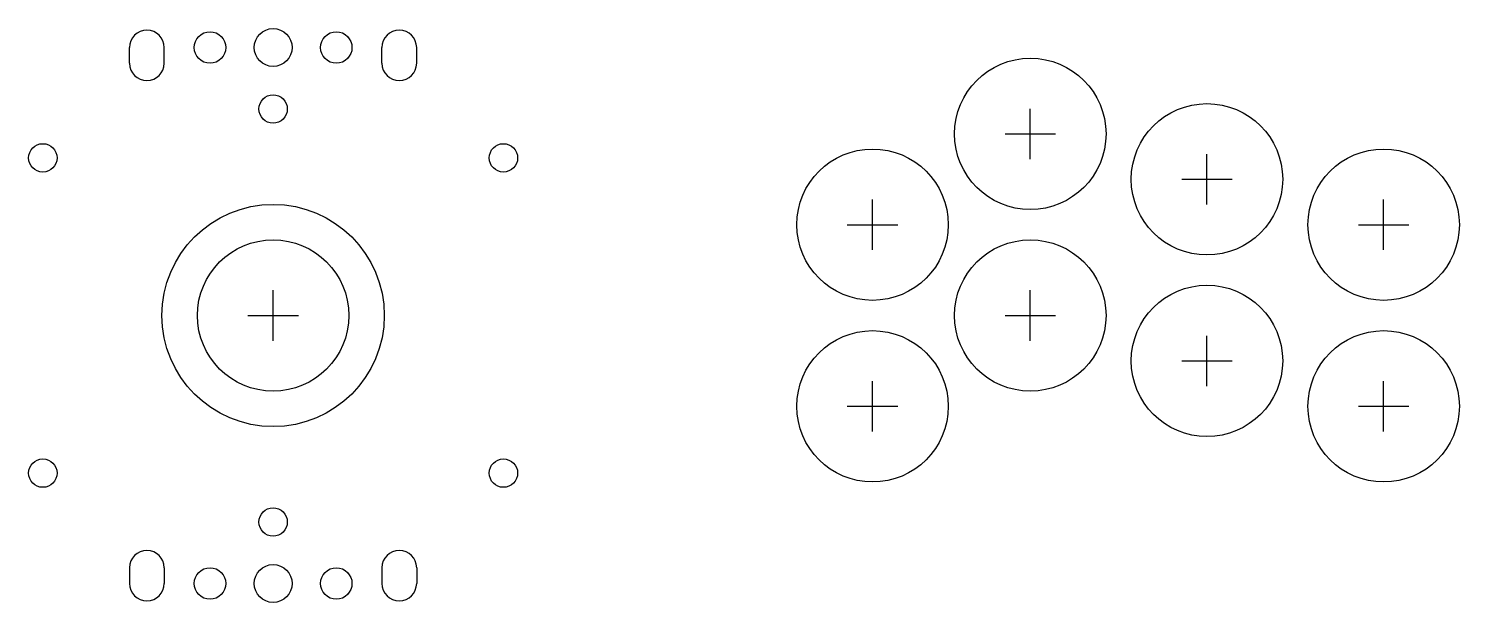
# Model space of a CAD drawing. Header units: millimetres. Extents: x -39 to 188, y -46 to 46.
import ezdxf

# ---------------------------------------------------------------- set-up
doc = ezdxf.new("R2010")
doc.units = ezdxf.units.MM
for name, color, linetype in [('BUTTONS', 1, 'Continuous'), ('GL_PLATE_HOLES', 2, 'Continuous'), ('JOYSTICK_BORE_24', 5, 'Continuous'), ('JOYSTICK_BORE_35.25', 3, 'Continuous'), ('REFERENCE', 8, 'Continuous')]:
    doc.layers.add(name, color=color, linetype=linetype)

msp = doc.modelspace()

# ---------------------------------------------------------------- linework, layer by layer
at = {"layer": 'BUTTONS'}
for centre in [(120, 28.8), (148, 21.6), (95, 14.4), (176, 14.4), (120, 0), (148, -7.2), (95, -14.4), (176, -14.4)]:
    msp.add_circle(centre, 12, dxfattribs=at)
at = {"layer": 'GL_PLATE_HOLES'}
for p, q in [((-22.75, 40), (-22.75, 42.5)), ((-17.25, 40), (-17.25, 42.5)), ((17.25, 40), (17.25, 42.5)), ((22.75, 40), (22.75, 42.5)), ((-22.75, -40), (-22.75, -42.5)), ((-17.25, -40), (-17.25, -42.5)), ((17.25, -40), (17.25, -42.5)), ((22.75, -40), (22.75, -42.5))]:
    msp.add_line(p, q, dxfattribs=at)
for centre, radius in [((0, 42.5), 3), ((-10, 42.5), 2.5), ((10, 42.5), 2.5), ((0, 32.75), 2.25), ((-36.5, 25), 2.25), ((36.5, 25), 2.25), ((-36.5, -25), 2.25), ((36.5, -25), 2.25), ((0, -32.75), 2.25), ((-10, -42.5), 2.5), ((0, -42.5), 3), ((10, -42.5), 2.5)]:
    msp.add_circle(centre, radius, dxfattribs=at)
for centre, start, end in [((-20, 42.5), 0, 180), ((20, 42.5), 0, 180), ((-20, 40), 180, 360), ((20, 40), 180, 360), ((-20, -40), 0, 180), ((20, -40), 0, 180), ((-20, -42.5), -180, 0), ((20, -42.5), -180, 0)]:
    msp.add_arc(centre, 2.75, start, end, dxfattribs=at)
at = {"layer": 'JOYSTICK_BORE_24'}
msp.add_circle((0, 0), 12, dxfattribs=at)
at = {"layer": 'JOYSTICK_BORE_35.25'}
msp.add_circle((0, 0), 17.62, dxfattribs=at)
at = {"layer": 'REFERENCE'}
for p, q in [((120, 24.8), (120, 32.8)), ((116, 28.8), (124, 28.8)), ((148, 17.6), (148, 25.6)), ((144, 21.6), (152, 21.6)), ((95, 10.4), (95, 18.4)), ((176, 10.4), (176, 18.4)), ((91, 14.4), (99, 14.4)), ((172, 14.4), (180, 14.4)), ((0, -4), (0, 4)), ((120, -4), (120, 4)), ((-4, 0), (4, 0)), ((116, 0), (124, 0)), ((148, -11.2), (148, -3.2)), ((144, -7.2), (152, -7.2)), ((95, -18.4), (95, -10.4)), ((176, -18.4), (176, -10.4)), ((91, -14.4), (99, -14.4)), ((172, -14.4), (180, -14.4))]:
    msp.add_line(p, q, dxfattribs=at)

doc.saveas('drawing.dxf')
